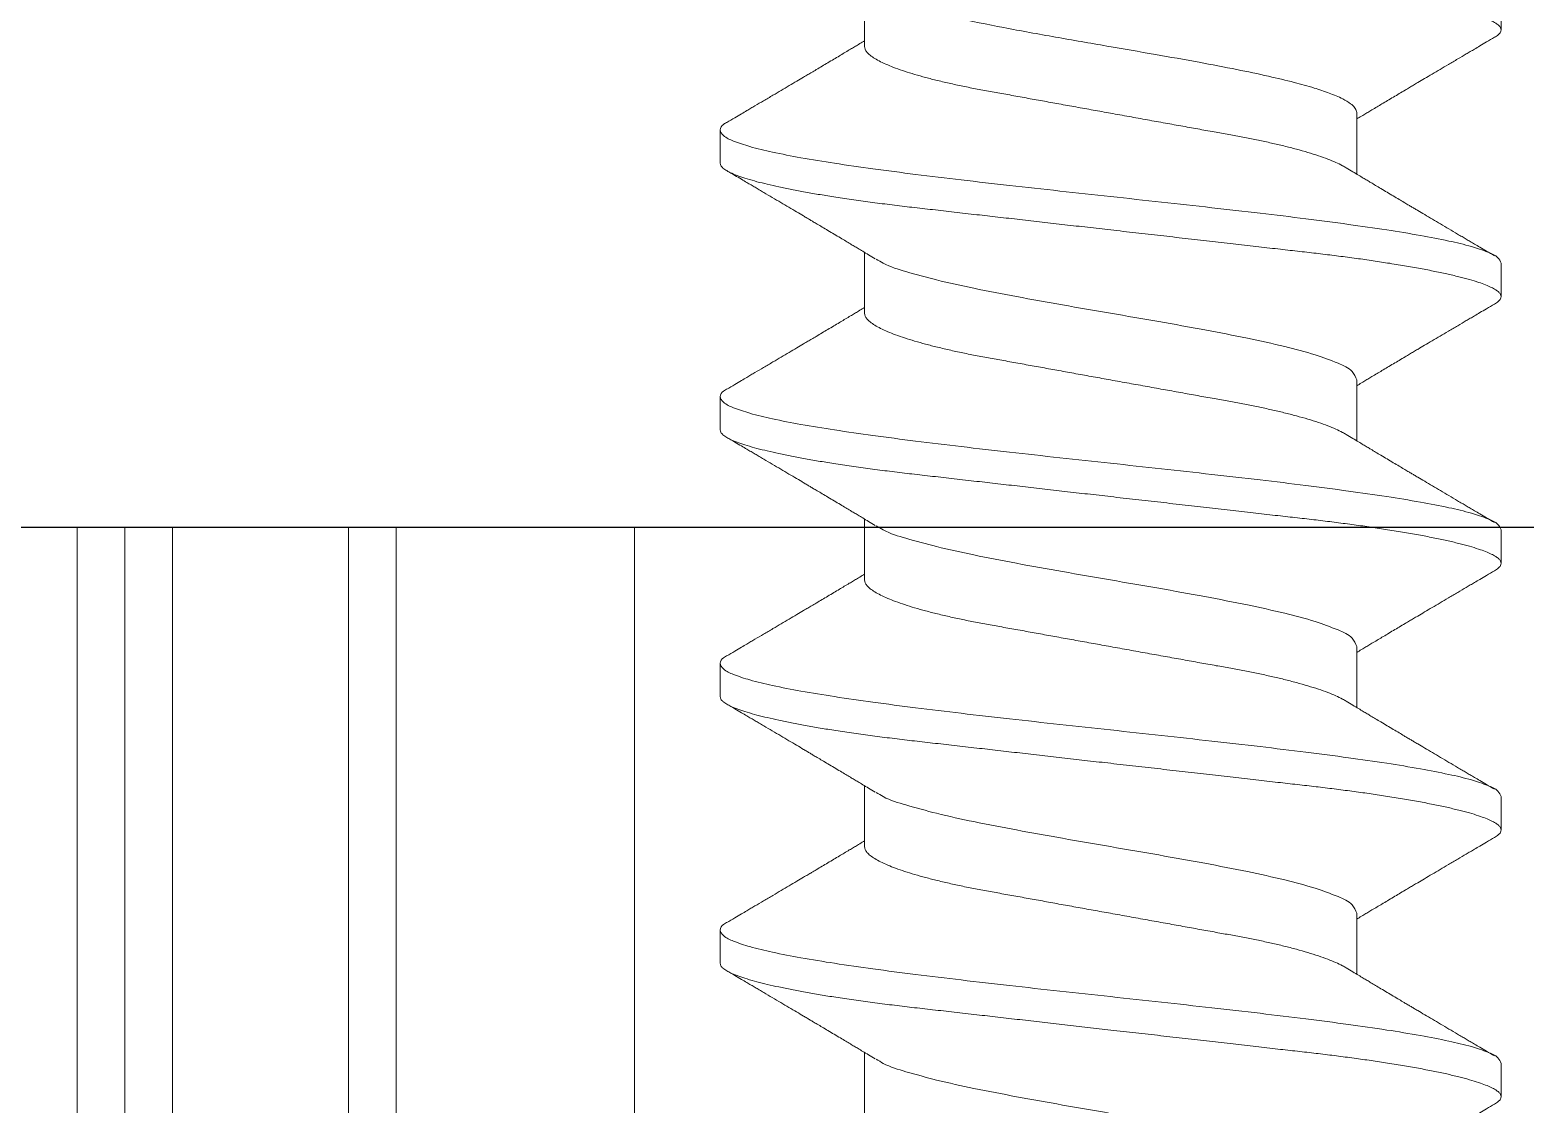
# Model space of a CAD drawing. Extents: x -82 to 113, y -82 to 93.
# Drawn here: x 8.3427 to 8.6567, y 86.7974 to 87.023 of the extents above; entities that cross this region are included whole.
import ezdxf

# ---------------------------------------------------------------- set-up
doc = ezdxf.new("R2010")
doc.units = 0
doc.header["$MEASUREMENT"] = 0
doc.linetypes.add('SLD-Solid', pattern=[0])
doc.layers.get('0').update_dxf_attribs({"linetype": 'CONTINUOUS'})
doc.layers.add('Ballons', color=7, linetype='CONTINUOUS')
doc.layers.add('VENT', color=5, linetype='CONTINUOUS')

# ---------------------------------------------------------------- blocks, each defined once
blk = doc.blocks.new('NO 8 2 IN')
at = {"color": 7, "linetype": 'SLD-Solid', "lineweight": 15}
for p, q in [((0.9225, 0.082), (0.9155, 0.082)), ((0.9785, 0.082), (0.9715, 0.082)), ((1.0345, 0.082), (1.0275, 0.082)), ((1.0905, 0.082), (1.0835, 0.082)), ((0.898, 0.05169), (0.88521, 0.05169)), ((0.954, 0.05169), (0.94121, 0.05169)), ((1.01, 0.05169), (0.99721, 0.05169)), ((1.066, 0.05169), (1.05321, 0.05169)), ((1.122, 0.05169), (1.10921, 0.05169)), ((0.912, -0.05169), (0.92479, -0.05169)), ((0.968, -0.05169), (0.98079, -0.05169)), ((1.024, -0.05169), (1.03679, -0.05169)), ((1.08, -0.05169), (1.09279, -0.05169)), ((0.8875, -0.082), (0.8945, -0.082)), ((0.9435, -0.082), (0.9505, -0.082)), ((0.9995, -0.082), (1.0065, -0.082)), ((1.0555, -0.082), (1.0625, -0.082)), ((1.1115, -0.082), (1.1185, -0.082))]:
    blk.add_line(p, q, dxfattribs=at)
for points, knots in [([(0.8665, 0.082), (0.86667, 0.08196), (0.86708, 0.08188), (0.86759, 0.08134), (0.86813, 0.08055), (0.86867, 0.07943), (0.86924, 0.078), (0.86982, 0.07624), (0.87039, 0.07424), (0.87094, 0.07201), (0.87149, 0.06959), (0.87204, 0.06692), (0.87258, 0.06404), (0.87311, 0.06094), (0.87366, 0.05756), (0.8742, 0.05389), (0.87474, 0.04995), (0.87526, 0.04587), (0.87576, 0.04167), (0.87625, 0.03731), (0.87677, 0.03278), (0.87729, 0.02821), (0.87781, 0.02362), (0.87833, 0.01904), (0.87887, 0.01436), (0.87941, 0.00962), (0.87995, 0.00482), (0.88052, -0.00015), (0.8811, -0.00526), (0.88169, -0.01048), (0.88228, -0.01564), (0.88286, -0.02071), (0.88342, -0.02565), (0.88397, -0.03045), (0.88448, -0.03495), (0.88496, -0.03915), (0.8854, -0.04309), (0.88587, -0.04691), (0.88635, -0.05063), (0.88685, -0.05422), (0.88738, -0.05776), (0.88793, -0.06122), (0.88852, -0.06456), (0.88911, -0.06766), (0.8897, -0.07048), (0.8903, -0.07301), (0.89089, -0.07524), (0.89146, -0.07712), (0.89201, -0.07865), (0.89252, -0.07985), (0.89302, -0.08079), (0.89351, -0.08145), (0.89398, -0.0819), (0.89434, -0.08197), (0.8945, -0.082)], [0, 0, 0, 0, 0.0030922, 0.0072181, 0.0128484, 0.0201962, 0.0293579, 0.0403687, 0.0532214, 0.0665875, 0.0814155, 0.097635, 0.1151599, 0.1338904, 0.1537149, 0.1764479, 0.2001745, 0.2247242, 0.2499245, 0.2759056, 0.3030907, 0.3313793, 0.3581676, 0.385658, 0.4137247, 0.4422324, 0.4710383, 0.4999946, 0.5315781, 0.5629665, 0.5939686, 0.6244012, 0.6540923, 0.6828844, 0.7106365, 0.7350577, 0.7585265, 0.7814702, 0.803831, 0.825476, 0.8462743, 0.8678486, 0.8881084, 0.906911, 0.9241308, 0.9396618, 0.9534224, 0.9653573, 0.9746726, 0.982441, 0.9887047, 0.9935572, 0.9971898, 1, 1, 1, 1]), ([(0.91386, 0.08045), (0.91399, 0.08074), (0.91431, 0.08144), (0.91552, 0.08233), (0.91707, 0.08107), (0.91801, 0.07885), (0.91918, 0.07537), (0.92028, 0.07064), (0.92143, 0.0647), (0.92257, 0.05766), (0.92372, 0.04964), (0.92488, 0.04077), (0.92603, 0.0312), (0.92719, 0.0211), (0.92834, 0.01064), (0.9295, 0), (0.93066, -0.01064), (0.93181, -0.0211), (0.93297, -0.03121), (0.93412, -0.04077), (0.93528, -0.04964), (0.93643, -0.05766), (0.93757, -0.06471), (0.93872, -0.07062), (0.93982, -0.07541), (0.94099, -0.07877), (0.94193, -0.08123), (0.94308, -0.0818), (0.9435, -0.082)], [0, 0, 0, 0, 0.005731, 0.013729, 0.021729, 0.035806, 0.057193, 0.085897, 0.121575, 0.163691, 0.211566, 0.264413, 0.32135, 0.381419, 0.443609, 0.506868, 0.570127, 0.632316, 0.692385, 0.749322, 0.802168, 0.850043, 0.892158, 0.927835, 0.956539, 0.977925, 0.992002, 1, 1, 1, 1]), ([(0.9225, 0.082), (0.92267, 0.08196), (0.92308, 0.08188), (0.92359, 0.08134), (0.92413, 0.08055), (0.92467, 0.07943), (0.92524, 0.078), (0.92582, 0.07624), (0.92639, 0.07424), (0.92694, 0.07201), (0.92749, 0.06959), (0.92804, 0.06692), (0.92858, 0.06404), (0.92911, 0.06094), (0.92966, 0.05756), (0.9302, 0.05389), (0.93074, 0.04995), (0.93126, 0.04587), (0.93176, 0.04167), (0.93225, 0.03731), (0.93277, 0.03278), (0.93329, 0.02821), (0.93381, 0.02362), (0.93433, 0.01904), (0.93487, 0.01436), (0.93541, 0.00962), (0.93595, 0.00482), (0.93652, -0.00015), (0.9371, -0.00526), (0.93769, -0.01048), (0.93828, -0.01564), (0.93886, -0.02071), (0.93942, -0.02565), (0.93997, -0.03045), (0.94048, -0.03495), (0.94096, -0.03915), (0.9414, -0.04309), (0.94187, -0.04691), (0.94235, -0.05063), (0.94285, -0.05422), (0.94338, -0.05776), (0.94393, -0.06122), (0.94452, -0.06456), (0.94511, -0.06766), (0.9457, -0.07048), (0.9463, -0.07301), (0.94689, -0.07524), (0.94746, -0.07712), (0.94801, -0.07865), (0.94852, -0.07985), (0.94902, -0.08079), (0.94951, -0.08145), (0.94998, -0.0819), (0.95034, -0.08197), (0.9505, -0.082)], [0, 0, 0, 0, 0.003093, 0.007218, 0.012849, 0.020196, 0.029358, 0.040369, 0.053222, 0.066588, 0.081416, 0.097635, 0.11516, 0.133891, 0.153715, 0.176448, 0.200175, 0.224724, 0.249925, 0.275906, 0.303091, 0.331379, 0.358168, 0.385658, 0.413725, 0.442233, 0.471038, 0.499995, 0.531578, 0.562967, 0.593969, 0.624401, 0.654092, 0.682884, 0.710637, 0.735058, 0.758527, 0.78147, 0.803831, 0.825476, 0.846274, 0.867849, 0.888108, 0.906911, 0.924131, 0.939662, 0.953422, 0.965357, 0.974673, 0.982441, 0.988705, 0.993557, 0.99719, 1, 1, 1, 1]), ([(0.96986, 0.08045), (0.96999, 0.08074), (0.97031, 0.08144), (0.97152, 0.08233), (0.97307, 0.08107), (0.97401, 0.07885), (0.97518, 0.07537), (0.97628, 0.07064), (0.97743, 0.0647), (0.97857, 0.05766), (0.97972, 0.04964), (0.98088, 0.04077), (0.98203, 0.0312), (0.98319, 0.0211), (0.98434, 0.01064), (0.9855, 0), (0.98666, -0.01064), (0.98781, -0.0211), (0.98897, -0.03121), (0.99012, -0.04077), (0.99128, -0.04964), (0.99243, -0.05766), (0.99357, -0.06471), (0.99472, -0.07062), (0.99581, -0.07541), (0.99699, -0.07877), (0.99793, -0.08123), (0.99908, -0.0818), (0.9995, -0.082)], [0, 0, 0, 0, 0.005731, 0.013729, 0.021728, 0.035806, 0.057192, 0.085897, 0.121575, 0.16369, 0.211566, 0.264413, 0.32135, 0.381419, 0.443609, 0.506868, 0.570127, 0.632316, 0.692385, 0.749321, 0.802168, 0.850043, 0.892157, 0.927835, 0.956539, 0.977925, 0.992001, 1, 1, 1, 1]), ([(0.9785, 0.082), (0.97867, 0.08196), (0.97908, 0.08188), (0.97959, 0.08134), (0.98013, 0.08055), (0.98067, 0.07943), (0.98124, 0.078), (0.98182, 0.07624), (0.98239, 0.07424), (0.98294, 0.07201), (0.98349, 0.06959), (0.98404, 0.06692), (0.98458, 0.06404), (0.98511, 0.06094), (0.98565, 0.05756), (0.9862, 0.05389), (0.98674, 0.04995), (0.98726, 0.04587), (0.98776, 0.04167), (0.98825, 0.03731), (0.98877, 0.03278), (0.98929, 0.02821), (0.98981, 0.02362), (0.99033, 0.01904), (0.99086, 0.01436), (0.99141, 0.00962), (0.99195, 0.00482), (0.99252, -0.00015), (0.9931, -0.00526), (0.99369, -0.01048), (0.99428, -0.01564), (0.99486, -0.02071), (0.99542, -0.02565), (0.99597, -0.03045), (0.99648, -0.03495), (0.99696, -0.03915), (0.9974, -0.04309), (0.99787, -0.04691), (0.99835, -0.05063), (0.99885, -0.05422), (0.99938, -0.05776), (0.99993, -0.06122), (1.00052, -0.06456), (1.00111, -0.06766), (1.0017, -0.07048), (1.0023, -0.07301), (1.00289, -0.07524), (1.00346, -0.07712), (1.00401, -0.07865), (1.00452, -0.07985), (1.00502, -0.08079), (1.00551, -0.08145), (1.00598, -0.0819), (1.00634, -0.08197), (1.0065, -0.082)], [0, 0, 0, 0, 0.003092, 0.007218, 0.012848, 0.020196, 0.029358, 0.040368, 0.053221, 0.066587, 0.081415, 0.097635, 0.11516, 0.13389, 0.153715, 0.176448, 0.200174, 0.224724, 0.249924, 0.275905, 0.303091, 0.331379, 0.358167, 0.385658, 0.413725, 0.442232, 0.471038, 0.499995, 0.531578, 0.562966, 0.593969, 0.624401, 0.654092, 0.682884, 0.710636, 0.735058, 0.758527, 0.78147, 0.803831, 0.825476, 0.846274, 0.867849, 0.888108, 0.906911, 0.924131, 0.939662, 0.953422, 0.965357, 0.974673, 0.982441, 0.988705, 0.993557, 0.99719, 1, 1, 1, 1]), ([(1.02586, 0.08045), (1.02599, 0.08074), (1.02631, 0.08144), (1.02752, 0.08233), (1.02907, 0.08107), (1.03001, 0.07885), (1.03118, 0.07537), (1.03228, 0.07064), (1.03343, 0.0647), (1.03457, 0.05766), (1.03572, 0.04964), (1.03688, 0.04077), (1.03803, 0.0312), (1.03919, 0.0211), (1.04034, 0.01064), (1.0415, 0), (1.04266, -0.01064), (1.04381, -0.0211), (1.04497, -0.03121), (1.04612, -0.04077), (1.04728, -0.04964), (1.04843, -0.05766), (1.04957, -0.06471), (1.05072, -0.07062), (1.05181, -0.07541), (1.05299, -0.07877), (1.05393, -0.08123), (1.05508, -0.0818), (1.0555, -0.082)], [0, 0, 0, 0, 0.005731, 0.013729, 0.021728, 0.035806, 0.057192, 0.085897, 0.121575, 0.16369, 0.211566, 0.264413, 0.32135, 0.381419, 0.443609, 0.506868, 0.570127, 0.632316, 0.692385, 0.749321, 0.802168, 0.850043, 0.892157, 0.927835, 0.956539, 0.977925, 0.992001, 1, 1, 1, 1]), ([(1.0345, 0.082), (1.03467, 0.08196), (1.03508, 0.08188), (1.03559, 0.08134), (1.03613, 0.08055), (1.03667, 0.07943), (1.03724, 0.078), (1.03782, 0.07624), (1.03839, 0.07424), (1.03894, 0.07201), (1.03949, 0.06959), (1.04004, 0.06692), (1.04058, 0.06404), (1.04111, 0.06094), (1.04166, 0.05756), (1.0422, 0.05389), (1.04274, 0.04995), (1.04326, 0.04587), (1.04376, 0.04167), (1.04425, 0.03731), (1.04477, 0.03278), (1.04529, 0.02821), (1.04581, 0.02362), (1.04633, 0.01904), (1.04687, 0.01436), (1.04741, 0.00962), (1.04795, 0.00482), (1.04852, -0.00015), (1.0491, -0.00526), (1.04969, -0.01048), (1.05028, -0.01564), (1.05086, -0.02071), (1.05142, -0.02565), (1.05197, -0.03045), (1.05248, -0.03495), (1.05296, -0.03915), (1.0534, -0.04309), (1.05387, -0.04691), (1.05435, -0.05063), (1.05485, -0.05422), (1.05538, -0.05776), (1.05593, -0.06122), (1.05652, -0.06456), (1.05711, -0.06766), (1.0577, -0.07048), (1.0583, -0.07301), (1.05889, -0.07524), (1.05946, -0.07712), (1.06001, -0.07865), (1.06052, -0.07985), (1.06102, -0.08079), (1.06151, -0.08145), (1.06198, -0.0819), (1.06234, -0.08197), (1.0625, -0.082)], [0, 0, 0, 0, 0.003092, 0.007218, 0.012848, 0.020196, 0.029358, 0.040368, 0.053221, 0.066587, 0.081415, 0.097635, 0.11516, 0.13389, 0.153715, 0.176448, 0.200174, 0.224724, 0.249924, 0.275905, 0.303091, 0.331379, 0.358167, 0.385658, 0.413725, 0.442232, 0.471038, 0.499994, 0.531578, 0.562966, 0.593968, 0.624401, 0.654092, 0.682884, 0.710636, 0.735058, 0.758526, 0.78147, 0.803831, 0.825476, 0.846274, 0.867849, 0.888108, 0.906911, 0.924131, 0.939662, 0.953422, 0.965357, 0.974672, 0.982441, 0.988705, 0.993557, 0.99719, 1, 1, 1, 1]), ([(1.08186, 0.08045), (1.08199, 0.08074), (1.08231, 0.08144), (1.08352, 0.08233), (1.08507, 0.08107), (1.08601, 0.07885), (1.08718, 0.07537), (1.08828, 0.07064), (1.08943, 0.0647), (1.09057, 0.05766), (1.09172, 0.04964), (1.09288, 0.04077), (1.09403, 0.0312), (1.09519, 0.0211), (1.09634, 0.01064), (1.0975, 0), (1.09866, -0.01064), (1.09981, -0.0211), (1.10097, -0.03121), (1.10212, -0.04077), (1.10328, -0.04964), (1.10443, -0.05766), (1.10557, -0.06471), (1.10672, -0.07062), (1.10781, -0.07541), (1.10899, -0.07877), (1.10993, -0.08123), (1.11108, -0.0818), (1.1115, -0.082)], [0, 0, 0, 0, 0.0057312, 0.0137294, 0.0217283, 0.0358057, 0.0571924, 0.0858972, 0.1215754, 0.1636904, 0.2115661, 0.2644133, 0.3213499, 0.3814193, 0.4436088, 0.5068678, 0.5701267, 0.6323161, 0.6923852, 0.7493214, 0.8021681, 0.8500432, 0.8921576, 0.9278349, 0.956539, 0.9779248, 0.9920013, 1, 1, 1, 1]), ([(1.0905, 0.082), (1.09067, 0.08196), (1.09108, 0.08188), (1.09159, 0.08134), (1.09213, 0.08055), (1.09267, 0.07943), (1.09324, 0.078), (1.09382, 0.07624), (1.09439, 0.07424), (1.09494, 0.07201), (1.09549, 0.06959), (1.09604, 0.06692), (1.09658, 0.06404), (1.09711, 0.06094), (1.09766, 0.05756), (1.0982, 0.05389), (1.09874, 0.04995), (1.09926, 0.04587), (1.09976, 0.04167), (1.10025, 0.03731), (1.10077, 0.03278), (1.10129, 0.02821), (1.10181, 0.02362), (1.10233, 0.01904), (1.10287, 0.01436), (1.10341, 0.00962), (1.10395, 0.00482), (1.10452, -0.00015), (1.1051, -0.00526), (1.10569, -0.01048), (1.10628, -0.01564), (1.10686, -0.02071), (1.10742, -0.02565), (1.10797, -0.03045), (1.10848, -0.03495), (1.10896, -0.03915), (1.1094, -0.04309), (1.10987, -0.04691), (1.11035, -0.05063), (1.11085, -0.05422), (1.11138, -0.05776), (1.11193, -0.06122), (1.11252, -0.06456), (1.11311, -0.06766), (1.1137, -0.07048), (1.1143, -0.07301), (1.11489, -0.07524), (1.11546, -0.07712), (1.11601, -0.07865), (1.11652, -0.07985), (1.11702, -0.08079), (1.11751, -0.08145), (1.11798, -0.0819), (1.11834, -0.08197), (1.1185, -0.082)], [0, 0, 0, 0, 0.003092, 0.007218, 0.012848, 0.020196, 0.029358, 0.040369, 0.053221, 0.066587, 0.081415, 0.097635, 0.11516, 0.13389, 0.153715, 0.176448, 0.200174, 0.224724, 0.249924, 0.275906, 0.303091, 0.331379, 0.358168, 0.385658, 0.413725, 0.442232, 0.471038, 0.499995, 0.531578, 0.562966, 0.593969, 0.624401, 0.654092, 0.682884, 0.710636, 0.735058, 0.758527, 0.78147, 0.803831, 0.825476, 0.846274, 0.867849, 0.888108, 0.906911, 0.924131, 0.939662, 0.953422, 0.965357, 0.974673, 0.982441, 0.988705, 0.993557, 0.99719, 1, 1, 1, 1]), ([(0.91394, 0.08062), (0.91362, 0.08006), (0.91301, 0.07903), (0.91218, 0.07762), (0.91151, 0.07648), (0.91095, 0.07553), (0.91026, 0.07436), (0.90936, 0.07282), (0.90827, 0.07098), (0.90721, 0.06918), (0.90623, 0.06752), (0.9053, 0.06596), (0.90453, 0.06465), (0.90391, 0.06361), (0.90339, 0.06273), (0.90279, 0.06173), (0.90212, 0.0606), (0.90139, 0.05936), (0.90067, 0.05816), (0.89998, 0.057), (0.89933, 0.05592), (0.89874, 0.05493), (0.89819, 0.05401), (0.89765, 0.05311), (0.89719, 0.05234), (0.89689, 0.05184), (0.89679, 0.05169)], [0, 0, 0, 0, 0.0579828, 0.1065596, 0.1457438, 0.1759787, 0.2050392, 0.2670312, 0.3351953, 0.3955529, 0.4530647, 0.5077331, 0.5572798, 0.5883029, 0.6159094, 0.6487641, 0.6919186, 0.7330355, 0.7772941, 0.8174003, 0.8530775, 0.8897876, 0.9202468, 0.9483936, 0.9838456, 1, 1, 1, 1]), ([(0.94256, 0.04945), (0.94228, 0.04991), (0.94175, 0.05078), (0.94103, 0.05198), (0.94043, 0.05298), (0.93991, 0.05385), (0.9394, 0.05471), (0.93882, 0.05567), (0.93814, 0.05681), (0.9374, 0.05805), (0.93664, 0.05932), (0.93593, 0.06051), (0.93532, 0.06153), (0.93483, 0.06237), (0.9344, 0.06309), (0.934, 0.06377), (0.93343, 0.06472), (0.93268, 0.06599), (0.93174, 0.06758), (0.93073, 0.06928), (0.9297, 0.07104), (0.92881, 0.07255), (0.92809, 0.07376), (0.92757, 0.07465), (0.92705, 0.07552), (0.92649, 0.07647), (0.92582, 0.07762), (0.92499, 0.07903), (0.92439, 0.08006), (0.92406, 0.08062)], [0, 0, 0, 0, 0.0451994, 0.0838995, 0.1160725, 0.1417323, 0.1675759, 0.1986999, 0.2351163, 0.2768365, 0.318633, 0.357685, 0.3906107, 0.4173953, 0.438437, 0.4596498, 0.4829882, 0.5298511, 0.5815661, 0.6360153, 0.6932005, 0.7506899, 0.7808661, 0.8094732, 0.8365086, 0.8645783, 0.9009618, 0.9460988, 1, 1, 1, 1]), ([(0.96994, 0.08062), (0.96962, 0.08006), (0.96901, 0.07903), (0.96818, 0.07762), (0.96751, 0.07648), (0.96695, 0.07553), (0.96626, 0.07436), (0.96536, 0.07282), (0.96427, 0.07098), (0.96321, 0.06918), (0.96223, 0.06752), (0.9613, 0.06596), (0.96053, 0.06465), (0.95991, 0.06361), (0.95939, 0.06273), (0.95879, 0.06173), (0.95812, 0.0606), (0.95739, 0.05936), (0.95667, 0.05816), (0.95598, 0.057), (0.95533, 0.05592), (0.95474, 0.05493), (0.95419, 0.05401), (0.95365, 0.05311), (0.95319, 0.05234), (0.95289, 0.05184), (0.95279, 0.05169)], [0, 0, 0, 0, 0.057982, 0.10656, 0.145743, 0.175979, 0.205039, 0.26703, 0.335195, 0.395553, 0.453065, 0.507733, 0.55728, 0.588303, 0.615908, 0.648764, 0.691919, 0.733036, 0.777294, 0.8174, 0.853077, 0.889788, 0.920247, 0.948394, 0.983846, 1, 1, 1, 1]), ([(0.99856, 0.04945), (0.99828, 0.04991), (0.99775, 0.05078), (0.99703, 0.05198), (0.99643, 0.05298), (0.99591, 0.05385), (0.9954, 0.05471), (0.99482, 0.05567), (0.99414, 0.05681), (0.9934, 0.05805), (0.99264, 0.05932), (0.99193, 0.06051), (0.99132, 0.06153), (0.99083, 0.06237), (0.9904, 0.06309), (0.99, 0.06377), (0.98943, 0.06472), (0.98868, 0.06599), (0.98774, 0.06758), (0.98673, 0.06928), (0.9857, 0.07104), (0.98481, 0.07255), (0.98409, 0.07376), (0.98357, 0.07465), (0.98305, 0.07552), (0.98249, 0.07647), (0.98182, 0.07762), (0.98099, 0.07903), (0.98039, 0.08006), (0.98006, 0.08062)], [0, 0, 0, 0, 0.0451994, 0.0838995, 0.1160725, 0.1417313, 0.1675749, 0.1986999, 0.2351163, 0.2768365, 0.318633, 0.357685, 0.3906107, 0.4173953, 0.438437, 0.4596488, 0.4829882, 0.5298511, 0.5815661, 0.6360153, 0.6931995, 0.7506899, 0.7808661, 0.8094732, 0.8365086, 0.8645783, 0.9009618, 0.9460988, 1, 1, 1, 1]), ([(1.02594, 0.08062), (1.02562, 0.08006), (1.02501, 0.07903), (1.02418, 0.07762), (1.02351, 0.07648), (1.02295, 0.07553), (1.02226, 0.07436), (1.02136, 0.07282), (1.02027, 0.07098), (1.01921, 0.06918), (1.01823, 0.06752), (1.0173, 0.06596), (1.01653, 0.06465), (1.01591, 0.06361), (1.01539, 0.06273), (1.01479, 0.06173), (1.01412, 0.0606), (1.01339, 0.05936), (1.01267, 0.05816), (1.01198, 0.057), (1.01133, 0.05592), (1.01074, 0.05493), (1.01019, 0.05401), (1.00965, 0.05311), (1.00919, 0.05234), (1.00889, 0.05184), (1.00879, 0.05169)], [0, 0, 0, 0, 0.057982, 0.10656, 0.145743, 0.175978, 0.205039, 0.26703, 0.335195, 0.395552, 0.453065, 0.507732, 0.55728, 0.588303, 0.615908, 0.648764, 0.691919, 0.733036, 0.777294, 0.8174, 0.853077, 0.889788, 0.920247, 0.948394, 0.983846, 1, 1, 1, 1]), ([(1.05456, 0.04945), (1.05428, 0.04991), (1.05375, 0.05078), (1.05303, 0.05198), (1.05243, 0.05298), (1.05191, 0.05385), (1.0514, 0.05471), (1.05082, 0.05567), (1.05014, 0.05681), (1.0494, 0.05805), (1.04864, 0.05932), (1.04793, 0.06051), (1.04732, 0.06153), (1.04683, 0.06237), (1.0464, 0.06309), (1.046, 0.06377), (1.04543, 0.06472), (1.04468, 0.06599), (1.04374, 0.06758), (1.04273, 0.06928), (1.0417, 0.07104), (1.04081, 0.07255), (1.04009, 0.07376), (1.03957, 0.07465), (1.03905, 0.07552), (1.03849, 0.07647), (1.03782, 0.07762), (1.03699, 0.07903), (1.03639, 0.08006), (1.03606, 0.08062)], [0, 0, 0, 0, 0.045199, 0.083899, 0.116073, 0.141731, 0.167575, 0.198699, 0.235117, 0.276837, 0.318632, 0.357685, 0.39061, 0.417396, 0.438437, 0.459649, 0.482989, 0.529851, 0.581567, 0.636016, 0.6932, 0.750691, 0.780867, 0.809473, 0.836508, 0.864578, 0.900963, 0.9461, 1, 1, 1, 1]), ([(1.08194, 0.08062), (1.08162, 0.08006), (1.08101, 0.07903), (1.08018, 0.07762), (1.07951, 0.07648), (1.07895, 0.07553), (1.07826, 0.07436), (1.07736, 0.07282), (1.07627, 0.07098), (1.07521, 0.06918), (1.07423, 0.06752), (1.0733, 0.06596), (1.07253, 0.06465), (1.07191, 0.06361), (1.07139, 0.06273), (1.07079, 0.06173), (1.07012, 0.0606), (1.06939, 0.05936), (1.06867, 0.05816), (1.06798, 0.057), (1.06733, 0.05592), (1.06674, 0.05493), (1.06619, 0.05401), (1.06565, 0.05311), (1.06519, 0.05234), (1.06489, 0.05184), (1.06479, 0.05169)], [0, 0, 0, 0, 0.057982, 0.10656, 0.145743, 0.175978, 0.205039, 0.267031, 0.335196, 0.395553, 0.453065, 0.507733, 0.55728, 0.588303, 0.615909, 0.648764, 0.691919, 0.733036, 0.777294, 0.817401, 0.853077, 0.889788, 0.920247, 0.948394, 0.983846, 1, 1, 1, 1]), ([(1.11056, 0.04945), (1.11028, 0.04991), (1.10975, 0.05078), (1.10903, 0.05198), (1.10843, 0.05298), (1.10791, 0.05385), (1.1074, 0.05471), (1.10682, 0.05567), (1.10614, 0.05681), (1.1054, 0.05805), (1.10464, 0.05932), (1.10393, 0.06051), (1.10332, 0.06153), (1.10283, 0.06237), (1.1024, 0.06309), (1.102, 0.06377), (1.10143, 0.06472), (1.10068, 0.06599), (1.09974, 0.06758), (1.09873, 0.06928), (1.0977, 0.07104), (1.09681, 0.07255), (1.09609, 0.07376), (1.09557, 0.07465), (1.09505, 0.07552), (1.09449, 0.07647), (1.09382, 0.07762), (1.09299, 0.07903), (1.09239, 0.08006), (1.09206, 0.08062)], [0, 0, 0, 0, 0.0451999, 0.083899, 0.1160726, 0.1417319, 0.1675755, 0.1986995, 0.2351164, 0.2768371, 0.3186332, 0.3576857, 0.3906104, 0.417396, 0.4384372, 0.4596495, 0.4829884, 0.5298514, 0.5815664, 0.6360157, 0.6932004, 0.7506903, 0.7808665, 0.8094736, 0.8365085, 0.8645782, 0.9009622, 0.9460993, 1, 1, 1, 1]), ([(0.898, 0.05169), (0.8982, 0.05166), (0.89864, 0.05159), (0.89927, 0.05114), (0.8999, 0.05045), (0.90056, 0.04949), (0.90123, 0.04825), (0.9019, 0.04678), (0.90256, 0.04508), (0.90322, 0.0432), (0.90387, 0.0411), (0.90451, 0.0388), (0.90516, 0.03628), (0.9058, 0.03355), (0.90642, 0.03063), (0.90702, 0.0276), (0.90759, 0.02443), (0.90818, 0.02113), (0.90879, 0.01775), (0.90942, 0.0143), (0.91005, 0.01082), (0.91069, 0.00726), (0.91134, 0.00364), (0.91201, -0.00007), (0.9127, -0.00386), (0.91339, -0.00769), (0.91407, -0.01146), (0.91473, -0.01513), (0.91537, -0.01868), (0.91598, -0.02203), (0.91654, -0.02517), (0.91708, -0.02813), (0.91765, -0.03098), (0.91824, -0.03372), (0.91887, -0.03639), (0.91952, -0.03894), (0.92021, -0.04135), (0.9209, -0.04355), (0.92159, -0.0455), (0.92229, -0.0472), (0.92288, -0.04849), (0.9233, -0.04919), (0.92345, -0.04943)], [0, 0, 0, 0, 0.0056596, 0.0125775, 0.0213653, 0.0323514, 0.0456894, 0.0614234, 0.0784222, 0.0974409, 0.1183585, 0.1410209, 0.1652458, 0.1924203, 0.2208648, 0.2503104, 0.2805997, 0.3124186, 0.3457877, 0.3784822, 0.412166, 0.4466135, 0.4815807, 0.5168111, 0.5541707, 0.5912168, 0.6276441, 0.6631648, 0.6975151, 0.7304611, 0.7600589, 0.7884189, 0.816064, 0.8427915, 0.8683763, 0.8940211, 0.9178953, 0.9397843, 0.9595096, 0.9769374, 0.9919871, 1, 1, 1, 1]), ([(0.954, 0.05169), (0.9542, 0.05166), (0.95464, 0.05159), (0.95527, 0.05114), (0.9559, 0.05045), (0.95656, 0.04949), (0.95723, 0.04825), (0.9579, 0.04678), (0.95856, 0.04508), (0.95922, 0.0432), (0.95987, 0.0411), (0.96051, 0.0388), (0.96116, 0.03628), (0.9618, 0.03355), (0.96242, 0.03063), (0.96302, 0.0276), (0.96359, 0.02443), (0.96418, 0.02113), (0.96479, 0.01775), (0.96542, 0.0143), (0.96605, 0.01082), (0.96669, 0.00726), (0.96734, 0.00364), (0.96801, -0.00007), (0.9687, -0.00386), (0.96939, -0.00769), (0.97007, -0.01146), (0.97073, -0.01513), (0.97137, -0.01868), (0.97198, -0.02203), (0.97254, -0.02517), (0.97308, -0.02813), (0.97365, -0.03098), (0.97424, -0.03372), (0.97487, -0.03639), (0.97552, -0.03894), (0.97621, -0.04135), (0.9769, -0.04355), (0.97759, -0.0455), (0.97829, -0.0472), (0.97888, -0.04849), (0.9793, -0.04919), (0.97945, -0.04943)], [0, 0, 0, 0, 0.00566, 0.012577, 0.021365, 0.032352, 0.045689, 0.061423, 0.078422, 0.097441, 0.118359, 0.141021, 0.165246, 0.19242, 0.220865, 0.25031, 0.2806, 0.312419, 0.345788, 0.378482, 0.412166, 0.446614, 0.481581, 0.516811, 0.554171, 0.591217, 0.627644, 0.663165, 0.697515, 0.730461, 0.760059, 0.788419, 0.816064, 0.842792, 0.868376, 0.894021, 0.917895, 0.939784, 0.95951, 0.976937, 0.991987, 1, 1, 1, 1]), ([(1.01, 0.05169), (1.0102, 0.05166), (1.01064, 0.05159), (1.01127, 0.05114), (1.0119, 0.05045), (1.01256, 0.04949), (1.01323, 0.04825), (1.0139, 0.04678), (1.01456, 0.04508), (1.01522, 0.0432), (1.01587, 0.0411), (1.01651, 0.0388), (1.01716, 0.03628), (1.0178, 0.03355), (1.01842, 0.03063), (1.01902, 0.0276), (1.01959, 0.02443), (1.02018, 0.02113), (1.02079, 0.01775), (1.02142, 0.0143), (1.02205, 0.01082), (1.02269, 0.00726), (1.02334, 0.00364), (1.02401, -0.00007), (1.0247, -0.00386), (1.02539, -0.00769), (1.02607, -0.01146), (1.02673, -0.01513), (1.02737, -0.01868), (1.02798, -0.02203), (1.02854, -0.02517), (1.02908, -0.02813), (1.02965, -0.03098), (1.03024, -0.03372), (1.03087, -0.03639), (1.03152, -0.03894), (1.03221, -0.04135), (1.0329, -0.04355), (1.03359, -0.0455), (1.03429, -0.0472), (1.03488, -0.04849), (1.0353, -0.04919), (1.03545, -0.04943)], [0, 0, 0, 0, 0.00566, 0.012578, 0.021366, 0.032352, 0.04569, 0.061424, 0.078422, 0.097441, 0.118359, 0.141021, 0.165246, 0.192421, 0.220865, 0.250311, 0.2806, 0.312419, 0.345788, 0.378482, 0.412166, 0.446614, 0.481581, 0.516811, 0.554171, 0.591217, 0.627644, 0.663165, 0.697515, 0.730461, 0.760059, 0.788419, 0.816064, 0.842792, 0.868377, 0.894021, 0.917895, 0.939785, 0.95951, 0.976938, 0.991987, 1, 1, 1, 1]), ([(1.066, 0.05169), (1.0662, 0.05166), (1.06664, 0.05159), (1.06727, 0.05114), (1.0679, 0.05045), (1.06856, 0.04949), (1.06923, 0.04825), (1.0699, 0.04678), (1.07056, 0.04508), (1.07122, 0.0432), (1.07187, 0.0411), (1.07251, 0.0388), (1.07316, 0.03628), (1.0738, 0.03355), (1.07442, 0.03063), (1.07502, 0.0276), (1.07559, 0.02443), (1.07618, 0.02113), (1.07679, 0.01775), (1.07742, 0.0143), (1.07805, 0.01082), (1.07869, 0.00726), (1.07934, 0.00364), (1.08001, -0.00007), (1.0807, -0.00386), (1.08139, -0.00769), (1.08207, -0.01146), (1.08273, -0.01513), (1.08337, -0.01868), (1.08398, -0.02203), (1.08454, -0.02517), (1.08508, -0.02813), (1.08565, -0.03098), (1.08624, -0.03372), (1.08687, -0.03639), (1.08752, -0.03894), (1.08821, -0.04135), (1.0889, -0.04355), (1.08959, -0.0455), (1.09029, -0.0472), (1.09088, -0.04849), (1.0913, -0.04919), (1.09145, -0.04943)], [0, 0, 0, 0, 0.00566, 0.012578, 0.021366, 0.032352, 0.04569, 0.061424, 0.078423, 0.097441, 0.118359, 0.141021, 0.165246, 0.192421, 0.220865, 0.250311, 0.2806, 0.312419, 0.345788, 0.378482, 0.412166, 0.446614, 0.481581, 0.516811, 0.554171, 0.591217, 0.627644, 0.663165, 0.697515, 0.730461, 0.760059, 0.788419, 0.816064, 0.842792, 0.868376, 0.894021, 0.917895, 0.939784, 0.95951, 0.976938, 0.991987, 1, 1, 1, 1]), ([(0.88663, 0.04935), (0.88687, 0.04896), (0.88765, 0.04767), (0.88859, 0.04505), (0.88975, 0.04147), (0.89085, 0.03729), (0.89235, 0.03091), (0.89408, 0.02228), (0.89602, 0.01161), (0.89786, 0.00098), (0.89959, -0.00906), (0.90121, -0.01816), (0.90272, -0.02609), (0.90412, -0.03276), (0.90541, -0.03818), (0.90658, -0.04242), (0.9077, -0.04583), (0.90877, -0.04841), (0.90982, -0.0502), (0.91072, -0.05122), (0.91142, -0.05161), (0.91184, -0.05168), (0.91196, -0.05169), (0.912, -0.05169)], [0, 0, 0, 0, 0.012925, 0.04286, 0.078968, 0.120332, 0.165947, 0.265875, 0.371123, 0.475227, 0.573222, 0.661694, 0.73866, 0.803355, 0.855965, 0.897367, 0.928888, 0.95826, 0.976717, 0.987833, 0.996617, 0.998881, 1, 1, 1, 1]), ([(0.94263, 0.04922), (0.94293, 0.04874), (0.94414, 0.04681), (0.94541, 0.04246), (0.94718, 0.03613), (0.94885, 0.02837), (0.95057, 0.01954), (0.95228, 0.00996), (0.954, 0), (0.95572, -0.00996), (0.95743, -0.01954), (0.95914, -0.02838), (0.96085, -0.0361), (0.9625, -0.04254), (0.96424, -0.04717), (0.96568, -0.05064), (0.96737, -0.0514), (0.968, -0.05169)], [0, 0, 0, 0, 0.016211, 0.064626, 0.128031, 0.204413, 0.291076, 0.384847, 0.48225, 0.579652, 0.673423, 0.760083, 0.836464, 0.899866, 0.948278, 0.98085, 1, 1, 1, 1]), ([(0.99863, 0.04922), (0.99893, 0.04874), (1.00014, 0.04681), (1.00141, 0.04246), (1.00318, 0.03613), (1.00485, 0.02837), (1.00657, 0.01954), (1.00828, 0.00996), (1.01, 0), (1.01172, -0.00996), (1.01343, -0.01954), (1.01514, -0.02838), (1.01685, -0.0361), (1.0185, -0.04254), (1.02024, -0.04717), (1.02168, -0.05064), (1.02337, -0.0514), (1.024, -0.05169)], [0, 0, 0, 0, 0.016211, 0.064626, 0.128031, 0.204413, 0.291076, 0.384847, 0.48225, 0.579652, 0.673423, 0.760084, 0.836464, 0.899866, 0.948278, 0.980851, 1, 1, 1, 1]), ([(1.05463, 0.04922), (1.05493, 0.04874), (1.05614, 0.04681), (1.05741, 0.04246), (1.05918, 0.03613), (1.06085, 0.02837), (1.06257, 0.01954), (1.06428, 0.00996), (1.066, 0), (1.06772, -0.00996), (1.06943, -0.01954), (1.07114, -0.02838), (1.07285, -0.0361), (1.0745, -0.04254), (1.07624, -0.04717), (1.07768, -0.05064), (1.07937, -0.0514), (1.08, -0.05169)], [0, 0, 0, 0, 0.016211, 0.064626, 0.128031, 0.204413, 0.291076, 0.384847, 0.48225, 0.579652, 0.673423, 0.760083, 0.836464, 0.899866, 0.948278, 0.98085, 1, 1, 1, 1]), ([(1.11063, 0.04922), (1.11093, 0.04874), (1.11214, 0.04681), (1.11341, 0.04246), (1.11518, 0.03613), (1.11685, 0.02837), (1.11857, 0.01954), (1.12028, 0.00996), (1.122, 0), (1.12372, -0.00996), (1.12543, -0.01954), (1.12714, -0.02838), (1.12885, -0.0361), (1.1305, -0.04254), (1.13224, -0.04717), (1.13368, -0.05064), (1.13537, -0.0514), (1.136, -0.05169)], [0, 0, 0, 0, 0.016211, 0.064626, 0.128031, 0.204413, 0.291076, 0.384847, 0.48225, 0.579652, 0.673423, 0.760083, 0.836464, 0.899866, 0.948278, 0.98085, 1, 1, 1, 1]), ([(0.92344, -0.04945), (0.92372, -0.04991), (0.92425, -0.05078), (0.92497, -0.05198), (0.92557, -0.05298), (0.92609, -0.05385), (0.9266, -0.05471), (0.92718, -0.05567), (0.92786, -0.05681), (0.9286, -0.05805), (0.92936, -0.05932), (0.93007, -0.06051), (0.93068, -0.06153), (0.93117, -0.06237), (0.9316, -0.06309), (0.932, -0.06377), (0.93257, -0.06472), (0.93332, -0.06599), (0.93426, -0.06758), (0.93527, -0.06928), (0.9363, -0.07104), (0.93719, -0.07255), (0.93791, -0.07376), (0.93843, -0.07465), (0.93895, -0.07552), (0.93951, -0.07647), (0.94018, -0.07762), (0.94101, -0.07903), (0.94161, -0.08006), (0.94194, -0.08062)], [0, 0, 0, 0, 0.045199, 0.083899, 0.116073, 0.141731, 0.167575, 0.198699, 0.235117, 0.276837, 0.318633, 0.357685, 0.39061, 0.417396, 0.438437, 0.459649, 0.482989, 0.529852, 0.581567, 0.636016, 0.6932, 0.750691, 0.780867, 0.809474, 0.836508, 0.864578, 0.900963, 0.9461, 1, 1, 1, 1]), ([(0.97944, -0.04945), (0.97972, -0.04991), (0.98025, -0.05078), (0.98097, -0.05198), (0.98157, -0.05298), (0.98209, -0.05385), (0.9826, -0.05471), (0.98318, -0.05567), (0.98386, -0.05681), (0.9846, -0.05805), (0.98536, -0.05932), (0.98607, -0.06051), (0.98668, -0.06153), (0.98717, -0.06237), (0.9876, -0.06309), (0.988, -0.06377), (0.98857, -0.06472), (0.98932, -0.06599), (0.99026, -0.06758), (0.99127, -0.06928), (0.9923, -0.07104), (0.99319, -0.07255), (0.99391, -0.07376), (0.99443, -0.07465), (0.99495, -0.07552), (0.99551, -0.07647), (0.99618, -0.07762), (0.99701, -0.07903), (0.99761, -0.08006), (0.99794, -0.08062)], [0, 0, 0, 0, 0.0451994, 0.0838995, 0.1160725, 0.1417313, 0.1675749, 0.1986999, 0.2351163, 0.2768365, 0.318633, 0.357685, 0.3906107, 0.4173953, 0.438437, 0.4596488, 0.4829882, 0.5298511, 0.5815661, 0.6360153, 0.6931995, 0.7506899, 0.7808661, 0.8094732, 0.8365086, 0.8645783, 0.9009618, 0.9460988, 1, 1, 1, 1]), ([(1.03544, -0.04945), (1.03572, -0.04991), (1.03625, -0.05078), (1.03697, -0.05198), (1.03757, -0.05298), (1.03809, -0.05385), (1.0386, -0.05471), (1.03918, -0.05567), (1.03986, -0.05681), (1.0406, -0.05805), (1.04136, -0.05932), (1.04207, -0.06051), (1.04268, -0.06153), (1.04317, -0.06237), (1.0436, -0.06309), (1.044, -0.06377), (1.04457, -0.06472), (1.04532, -0.06599), (1.04626, -0.06758), (1.04727, -0.06928), (1.0483, -0.07104), (1.04919, -0.07255), (1.04991, -0.07376), (1.05043, -0.07465), (1.05095, -0.07552), (1.05151, -0.07647), (1.05218, -0.07762), (1.05301, -0.07903), (1.05361, -0.08006), (1.05394, -0.08062)], [0, 0, 0, 0, 0.045199, 0.0839, 0.116073, 0.141732, 0.167576, 0.1987, 0.235116, 0.276837, 0.318633, 0.357686, 0.390611, 0.417395, 0.438437, 0.45965, 0.482988, 0.529851, 0.581566, 0.636015, 0.693201, 0.75069, 0.780866, 0.809473, 0.836509, 0.864578, 0.900962, 0.946099, 1, 1, 1, 1]), ([(1.09144, -0.04945), (1.09172, -0.04991), (1.09225, -0.05078), (1.09297, -0.05198), (1.09357, -0.05298), (1.09409, -0.05385), (1.0946, -0.05471), (1.09518, -0.05567), (1.09586, -0.05681), (1.0966, -0.05805), (1.09736, -0.05932), (1.09807, -0.06051), (1.09868, -0.06153), (1.09917, -0.06237), (1.0996, -0.06309), (1.1, -0.06377), (1.10057, -0.06472), (1.10132, -0.06599), (1.10226, -0.06758), (1.10327, -0.06928), (1.1043, -0.07104), (1.10519, -0.07255), (1.10591, -0.07376), (1.10643, -0.07465), (1.10695, -0.07552), (1.10751, -0.07647), (1.10818, -0.07762), (1.10901, -0.07903), (1.10961, -0.08006), (1.10994, -0.08062)], [0, 0, 0, 0, 0.045199, 0.083899, 0.116073, 0.141732, 0.167575, 0.1987, 0.235116, 0.276837, 0.318633, 0.357685, 0.39061, 0.417395, 0.438437, 0.45965, 0.482988, 0.529851, 0.581566, 0.636015, 0.6932, 0.75069, 0.780866, 0.809473, 0.836508, 0.864578, 0.900962, 0.946099, 1, 1, 1, 1]), ([(0.89606, -0.08062), (0.89638, -0.08006), (0.89699, -0.07903), (0.89782, -0.07762), (0.89849, -0.07648), (0.89905, -0.07553), (0.89974, -0.07436), (0.90064, -0.07282), (0.90173, -0.07098), (0.90279, -0.06918), (0.90377, -0.06752), (0.9047, -0.06596), (0.90547, -0.06465), (0.90609, -0.06361), (0.90661, -0.06273), (0.90721, -0.06173), (0.90788, -0.0606), (0.90861, -0.05936), (0.90933, -0.05816), (0.91002, -0.057), (0.91067, -0.05592), (0.91126, -0.05493), (0.91181, -0.05401), (0.91235, -0.05311), (0.91282, -0.05234), (0.91311, -0.05184), (0.91321, -0.05169)], [0, 0, 0, 0, 0.057982, 0.10656, 0.145743, 0.175978, 0.205038, 0.26703, 0.335195, 0.395552, 0.453065, 0.507732, 0.557279, 0.588303, 0.615908, 0.648763, 0.691919, 0.733036, 0.777294, 0.8174, 0.853077, 0.889786, 0.920247, 0.948394, 0.983846, 1, 1, 1, 1]), ([(0.95206, -0.08062), (0.95238, -0.08006), (0.95299, -0.07903), (0.95382, -0.07762), (0.95449, -0.07648), (0.95505, -0.07553), (0.95574, -0.07436), (0.95664, -0.07282), (0.95773, -0.07098), (0.95879, -0.06918), (0.95977, -0.06752), (0.9607, -0.06596), (0.96147, -0.06465), (0.96209, -0.06361), (0.96261, -0.06273), (0.96321, -0.06173), (0.96388, -0.0606), (0.96461, -0.05936), (0.96533, -0.05816), (0.96602, -0.057), (0.96667, -0.05592), (0.96726, -0.05493), (0.96781, -0.05401), (0.96835, -0.05311), (0.96882, -0.05234), (0.96911, -0.05184), (0.96921, -0.05169)], [0, 0, 0, 0, 0.0579817, 0.1065596, 0.1457427, 0.1759776, 0.2050392, 0.2670301, 0.3351954, 0.3955529, 0.4530647, 0.5077331, 0.5572798, 0.5883029, 0.6159083, 0.6487641, 0.6919186, 0.7330355, 0.7772941, 0.8174003, 0.8530775, 0.8897876, 0.9202468, 0.9483936, 0.9838456, 1, 1, 1, 1]), ([(1.00806, -0.08062), (1.00838, -0.08006), (1.00899, -0.07903), (1.00982, -0.07762), (1.01049, -0.07648), (1.01105, -0.07553), (1.01174, -0.07436), (1.01264, -0.07282), (1.01373, -0.07098), (1.01479, -0.06918), (1.01577, -0.06752), (1.0167, -0.06596), (1.01747, -0.06465), (1.01809, -0.06361), (1.01861, -0.06273), (1.01921, -0.06173), (1.01988, -0.0606), (1.02061, -0.05936), (1.02133, -0.05816), (1.02202, -0.057), (1.02267, -0.05592), (1.02326, -0.05493), (1.02381, -0.05401), (1.02435, -0.05311), (1.02481, -0.05234), (1.02511, -0.05184), (1.02521, -0.05169)], [0, 0, 0, 0, 0.0579828, 0.1065596, 0.1457427, 0.1759787, 0.2050392, 0.2670312, 0.3351953, 0.3955529, 0.4530647, 0.5077331, 0.5572798, 0.5883029, 0.6159083, 0.6487641, 0.6919186, 0.7330355, 0.7772941, 0.8174003, 0.8530775, 0.8897876, 0.9202468, 0.9483936, 0.9838456, 1, 1, 1, 1]), ([(1.06406, -0.08062), (1.06438, -0.08006), (1.06499, -0.07903), (1.06582, -0.07762), (1.06649, -0.07648), (1.06705, -0.07553), (1.06774, -0.07436), (1.06864, -0.07282), (1.06973, -0.07098), (1.07079, -0.06918), (1.07177, -0.06752), (1.0727, -0.06596), (1.07347, -0.06465), (1.07409, -0.06361), (1.07461, -0.06273), (1.07521, -0.06173), (1.07588, -0.0606), (1.07661, -0.05936), (1.07733, -0.05816), (1.07802, -0.057), (1.07867, -0.05592), (1.07926, -0.05493), (1.07981, -0.05401), (1.08035, -0.05311), (1.08081, -0.05234), (1.08111, -0.05184), (1.08121, -0.05169)], [0, 0, 0, 0, 0.0579822, 0.1065601, 0.1457433, 0.1759787, 0.2050392, 0.2670307, 0.3351959, 0.3955529, 0.4530653, 0.5077331, 0.5572798, 0.5883034, 0.6159088, 0.6487641, 0.6919192, 0.7330361, 0.7772946, 0.8174008, 0.8530775, 0.8897876, 0.9202473, 0.9483941, 0.9838456, 1, 1, 1, 1]), ([(1.12006, -0.08062), (1.12038, -0.08006), (1.12099, -0.07903), (1.12182, -0.07762), (1.12249, -0.07648), (1.12305, -0.07553), (1.12374, -0.07436), (1.12464, -0.07282), (1.12573, -0.07098), (1.12679, -0.06918), (1.12777, -0.06752), (1.1287, -0.06596), (1.12947, -0.06465), (1.13009, -0.06361), (1.13061, -0.06273), (1.13121, -0.06173), (1.13188, -0.0606), (1.13261, -0.05936), (1.13333, -0.05816), (1.13402, -0.057), (1.13467, -0.05592), (1.13526, -0.05493), (1.13581, -0.05401), (1.13635, -0.05311), (1.13682, -0.05234), (1.13711, -0.05184), (1.13721, -0.05169)], [0, 0, 0, 0, 0.057982, 0.10656, 0.145743, 0.175978, 0.205039, 0.267031, 0.335195, 0.395552, 0.453065, 0.507733, 0.557279, 0.588303, 0.615909, 0.648764, 0.691919, 0.733036, 0.777294, 0.8174, 0.853077, 0.889787, 0.920247, 0.948394, 0.983846, 1, 1, 1, 1]), ([(0.8945, -0.082), (0.89467, -0.08196), (0.89507, -0.08188), (0.8956, -0.08134), (0.89589, -0.08088), (0.89606, -0.08062)], [0, 0, 0, 0, 0.2409591, 0.5624409, 1, 1, 1, 1]), ([(0.9505, -0.082), (0.95067, -0.08196), (0.95107, -0.08188), (0.9516, -0.08134), (0.95189, -0.08088), (0.95206, -0.08062)], [0, 0, 0, 0, 0.240958, 0.562463, 1, 1, 1, 1]), ([(1.0065, -0.082), (1.00667, -0.08196), (1.00707, -0.08188), (1.0076, -0.08134), (1.00789, -0.08088), (1.00806, -0.08062)], [0, 0, 0, 0, 0.2409576, 0.562463, 1, 1, 1, 1]), ([(1.0625, -0.082), (1.06267, -0.08196), (1.06307, -0.08188), (1.0636, -0.08134), (1.06389, -0.08088), (1.06406, -0.08062)], [0, 0, 0, 0, 0.2409584, 0.5624519, 1, 1, 1, 1]), ([(1.1185, -0.082), (1.11867, -0.08196), (1.11907, -0.08188), (1.1196, -0.08134), (1.11989, -0.08088), (1.12006, -0.08062)], [0, 0, 0, 0, 0.240958, 0.562452, 1, 1, 1, 1])]:
    blk.add_open_spline(points, degree=3, knots=knots, dxfattribs=at)
blk = doc.blocks.new('25201 bom')
at = {"color": 7, "linetype": 'Continuous', "lineweight": 15}
for p, q in [((-0.653, 0.61), (-0.3995, 0.61)), ((-0.3995, 0.61), (-0.3995, -0.61)), ((-0.3995, 0.61), (-0.3495, 0.61)), ((-0.3495, 0.61), (-0.3495, -0.61)), ((-0.3495, 0.61), (-0.3395, 0.61)), ((-0.3395, 0.61), (-0.3395, -0.61)), ((-0.3395, 0.61), (-0.3025, 0.61)), ((-0.3025, 0.61), (-0.3025, -0.61)), ((-0.3025, 0.61), (-0.2925, 0.61)), ((-0.2925, 0.61), (-0.2925, -0.61)), ((-0.2925, 0.61), (-0.2825, 0.61)), ((-0.2825, 0.61), (-0.2825, -0.61)), ((-0.2825, 0.61), (0.2825, 0.61))]:
    blk.add_line(p, q, dxfattribs=at)
blk = doc.blocks.new('3203-1_Sash_Component')
blk.add_line((0.525, 2.06498), (1.207, 2.06498))
blk = doc.blocks.new('3203_Sash_Assembly')
blk.add_blockref('3203-1_Sash_Component', (0, 0))

msp = doc.modelspace()

# ---------------------------------------------------------------- block references
at = {"layer": 'Ballons', "xscale": -1, "rotation": 90}
msp.add_blockref('NO 8 2 IN', (8.56965, 87.91747), dxfattribs=at)
at = {"layer": 'Ballons', "xscale": -1}
msp.add_blockref('25201 bom', (8.07015, 86.30846), dxfattribs=at)
at = {"layer": 'VENT', "xscale": -1}
msp.add_blockref('3203_Sash_Assembly', (9.34421, 84.85349), dxfattribs=at)

doc.saveas('drawing.dxf')
